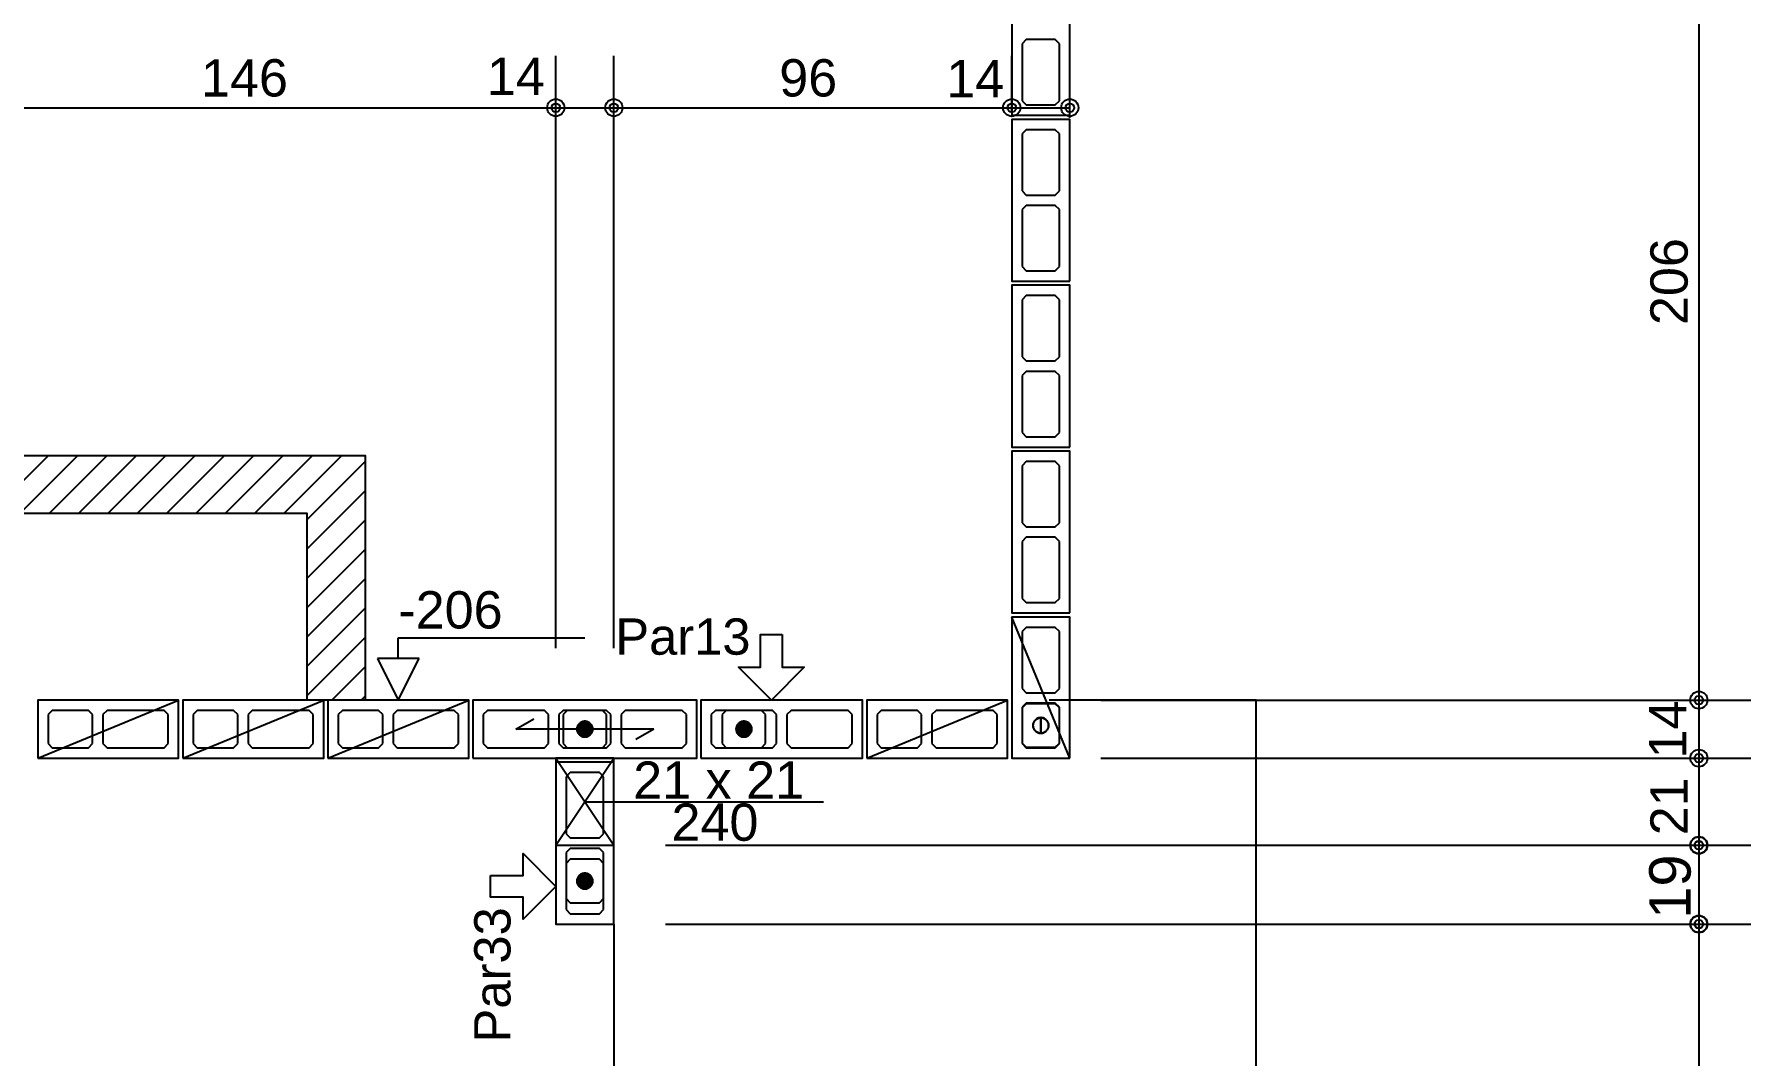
# Model space of a CAD drawing. Extents: x 0 to 119, y 0 to 84.
# Drawn here: x 35.84 to 44.13, y 47.59 to 52.51 of the extents above; entities that cross this region are included whole.
import ezdxf

# ---------------------------------------------------------------- set-up
doc = ezdxf.new("R2010")
doc.units = 0
doc.header["$MEASUREMENT"] = 0
doc.linetypes.add('ESTILO_TQS_0003', pattern=[1.5, 0.5, -0.4, 0.1, -0.5])
doc.linetypes.add('ESTILO_TQS_0005', pattern=[0.4, 0.3, -0.1])
for name, color, linetype in [('20', 1, 'CONTINUOUS'), ('27', 250, 'CONTINUOUS'), ('29', 9, 'CONTINUOUS'), ('3', 7, 'CONTINUOUS'), ('35', 255, 'CONTINUOUS')]:
    doc.layers.add(name, color=color, linetype=linetype)
doc.styles.add('TQS_ARIAL', font='arial.ttf')

msp = doc.modelspace()

# ---------------------------------------------------------------- linework, layer by layer
at = {"layer": '20', "color": 1, "linetype": 'Continuous'}
for p, q in [((37.600294, 49.50055), (37.600294, 49.60055)), ((37.600294, 49.60055), (38.500294, 49.60055)), ((37.700294, 49.50055), (37.500294, 49.50055)), ((37.500294, 49.50055), (37.600294, 49.30055)), ((37.600294, 49.30055), (37.700294, 49.50055))]:
    msp.add_line(p, q, dxfattribs=at)
at = {"layer": '27', "color": 250, "linetype": 'ESTILO_TQS_0005'}
for points in [[(40.770294, 52.17055), (40.790294, 52.19055), (40.790294, 52.46555), (40.770294, 52.48555), (40.630294, 52.48555), (40.610294, 52.46555), (40.610294, 52.19055), (40.630294, 52.17055), (40.770294, 52.17055)], [(40.770294, 51.73555), (40.790294, 51.75555), (40.790294, 52.03055), (40.770294, 52.05055), (40.630294, 52.05055), (40.610294, 52.03055), (40.610294, 51.75555), (40.630294, 51.73555), (40.770294, 51.73555)], [(40.770294, 51.37055), (40.790294, 51.39055), (40.790294, 51.66555), (40.770294, 51.68555), (40.630294, 51.68555), (40.610294, 51.66555), (40.610294, 51.39055), (40.630294, 51.37055), (40.770294, 51.37055)], [(40.770294, 50.93555), (40.790294, 50.95555), (40.790294, 51.23055), (40.770294, 51.25055), (40.630294, 51.25055), (40.610294, 51.23055), (40.610294, 50.95555), (40.630294, 50.93555), (40.770294, 50.93555)], [(40.770294, 50.57055), (40.790294, 50.59055), (40.790294, 50.86555), (40.770294, 50.88555), (40.630294, 50.88555), (40.610294, 50.86555), (40.610294, 50.59055), (40.630294, 50.57055), (40.770294, 50.57055)], [(40.770294, 50.13555), (40.790294, 50.15555), (40.790294, 50.43055), (40.770294, 50.45055), (40.630294, 50.45055), (40.610294, 50.43055), (40.610294, 50.15555), (40.630294, 50.13555), (40.770294, 50.13555)], [(40.770294, 49.77055), (40.790294, 49.79055), (40.790294, 50.06555), (40.770294, 50.08555), (40.630294, 50.08555), (40.610294, 50.06555), (40.610294, 49.79055), (40.630294, 49.77055), (40.770294, 49.77055)], [(40.770294, 49.33555), (40.790294, 49.35555), (40.790294, 49.63055), (40.770294, 49.65055), (40.630294, 49.65055), (40.610294, 49.63055), (40.610294, 49.35555), (40.630294, 49.33555), (40.770294, 49.33555)], [(40.770294, 49.07055), (40.790294, 49.09055), (40.790294, 49.26555), (40.770294, 49.28555), (40.630294, 49.28555), (40.610294, 49.26555), (40.610294, 49.09055), (40.630294, 49.07055), (40.770294, 49.07055)], [(35.910294, 49.09055), (35.930294, 49.07055), (36.105294, 49.07055), (36.125294, 49.09055), (36.125294, 49.23055), (36.105294, 49.25055), (35.930294, 49.25055), (35.910294, 49.23055), (35.910294, 49.09055)], [(36.175294, 49.09055), (36.195294, 49.07055), (36.470294, 49.07055), (36.490294, 49.09055), (36.490294, 49.23055), (36.470294, 49.25055), (36.195294, 49.25055), (36.175294, 49.23055), (36.175294, 49.09055)], [(36.610294, 49.09055), (36.630294, 49.07055), (36.805294, 49.07055), (36.825294, 49.09055), (36.825294, 49.23055), (36.805294, 49.25055), (36.630294, 49.25055), (36.610294, 49.23055), (36.610294, 49.09055)], [(36.875294, 49.09055), (36.895294, 49.07055), (37.170294, 49.07055), (37.190294, 49.09055), (37.190294, 49.23055), (37.170294, 49.25055), (36.895294, 49.25055), (36.875294, 49.23055), (36.875294, 49.09055)], [(37.310294, 49.09055), (37.330294, 49.07055), (37.505294, 49.07055), (37.525294, 49.09055), (37.525294, 49.23055), (37.505294, 49.25055), (37.330294, 49.25055), (37.310294, 49.23055), (37.310294, 49.09055)], [(37.575294, 49.09055), (37.595294, 49.07055), (37.870294, 49.07055), (37.890294, 49.09055), (37.890294, 49.23055), (37.870294, 49.25055), (37.595294, 49.25055), (37.575294, 49.23055), (37.575294, 49.09055)], [(38.010294, 49.09055), (38.030294, 49.07055), (38.305294, 49.07055), (38.325294, 49.09055), (38.325294, 49.23055), (38.305294, 49.25055), (38.030294, 49.25055), (38.010294, 49.23055), (38.010294, 49.09055)], [(38.375294, 49.09055), (38.395294, 49.07055), (38.605294, 49.07055), (38.625294, 49.09055), (38.625294, 49.23055), (38.605294, 49.25055), (38.395294, 49.25055), (38.375294, 49.23055), (38.375294, 49.09055)], [(38.675294, 49.09055), (38.695294, 49.07055), (38.970294, 49.07055), (38.990294, 49.09055), (38.990294, 49.23055), (38.970294, 49.25055), (38.695294, 49.25055), (38.675294, 49.23055), (38.675294, 49.09055)], [(39.110294, 49.09055), (39.130294, 49.07055), (39.405294, 49.07055), (39.425294, 49.09055), (39.425294, 49.23055), (39.405294, 49.25055), (39.130294, 49.25055), (39.110294, 49.23055), (39.110294, 49.09055)], [(39.475294, 49.09055), (39.495294, 49.07055), (39.770294, 49.07055), (39.790294, 49.09055), (39.790294, 49.23055), (39.770294, 49.25055), (39.495294, 49.25055), (39.475294, 49.23055), (39.475294, 49.09055)], [(39.910294, 49.09055), (39.930294, 49.07055), (40.105294, 49.07055), (40.125294, 49.09055), (40.125294, 49.23055), (40.105294, 49.25055), (39.930294, 49.25055), (39.910294, 49.23055), (39.910294, 49.09055)], [(40.175294, 49.09055), (40.195294, 49.07055), (40.470294, 49.07055), (40.490294, 49.09055), (40.490294, 49.23055), (40.470294, 49.25055), (40.195294, 49.25055), (40.175294, 49.23055), (40.175294, 49.09055)], [(38.430294, 48.95055), (38.410294, 48.93055), (38.410294, 48.65555), (38.430294, 48.63555), (38.570294, 48.63555), (38.590294, 48.65555), (38.590294, 48.93055), (38.570294, 48.95055), (38.430294, 48.95055)], [(38.430294, 48.58555), (38.410294, 48.56555), (38.410294, 48.29055), (38.430294, 48.27055), (38.570294, 48.27055), (38.590294, 48.29055), (38.590294, 48.56555), (38.570294, 48.58555), (38.430294, 48.58555)]]:
    msp.add_lwpolyline(points, dxfattribs=at)
at = {"layer": '29', "color": 9, "linetype": 'Continuous'}
for p, q in [((35.633105, 50.199504), (35.913105, 50.479504)), ((35.774526, 50.199504), (36.054526, 50.479504)), ((35.915947, 50.199504), (36.195947, 50.479504)), ((36.057369, 50.199504), (36.337369, 50.479504)), ((36.19879, 50.199504), (36.47879, 50.479504)), ((36.340212, 50.199504), (36.620212, 50.479504)), ((36.481633, 50.199504), (36.761633, 50.479504)), ((36.623054, 50.199504), (36.903054, 50.479504)), ((36.764476, 50.199504), (37.044476, 50.479504)), ((36.905897, 50.199504), (37.185897, 50.479504)), ((37.047318, 50.199504), (37.327318, 50.479504)), ((37.160291, 50.171056), (37.440294, 50.451059)), ((37.160291, 50.029634), (37.440294, 50.309637)), ((37.160291, 49.888213), (37.440294, 50.168216)), ((37.160291, 49.746791), (37.440294, 50.026795)), ((37.160291, 49.60537), (37.440294, 49.885373)), ((37.160291, 49.463949), (37.440294, 49.743952)), ((37.160291, 49.322527), (37.440294, 49.602531)), ((37.279735, 49.30055), (37.440294, 49.461109)), ((37.421156, 49.30055), (37.440294, 49.319688))]:
    msp.add_line(p, q, dxfattribs=at)
msp.add_lwpolyline([(35.440292, 50.479504), (37.440294, 50.479504), (37.440294, 49.30055), (37.160291, 49.30055), (37.160291, 50.199504), (35.440296, 50.199504), (35.440296, 50.479504)], dxfattribs=at)
at = {"layer": '3', "color": 7, "linetype": 'Continuous'}
for p, q in [((40.840294, 49.02055), (40.560294, 49.70055)), ((35.860294, 49.02055), (36.540294, 49.30055)), ((36.560294, 49.02055), (37.240294, 49.30055)), ((37.260294, 49.02055), (37.940294, 49.30055)), ((39.860294, 49.02055), (40.540294, 49.30055)), ((40.630294, 49.28305), (40.610294, 49.26305)), ((40.770294, 49.28305), (40.630294, 49.28305)), ((40.790294, 49.26305), (40.770294, 49.28305)), ((38.167794, 49.16055), (38.254397, 49.21055)), ((38.415294, 49.25055), (38.395294, 49.23055)), ((38.395294, 49.23055), (38.395294, 49.09055)), ((38.585294, 49.25055), (38.415294, 49.25055)), ((38.605294, 49.23055), (38.585294, 49.25055)), ((38.605294, 49.09055), (38.605294, 49.23055)), ((39.182794, 49.25055), (39.162794, 49.23055)), ((39.162794, 49.23055), (39.162794, 49.09055)), ((39.352794, 49.25055), (39.182794, 49.25055)), ((39.372794, 49.23055), (39.352794, 49.25055)), ((39.372794, 49.09055), (39.372794, 49.23055)), ((40.610294, 49.26305), (40.610294, 49.09305)), ((40.790294, 49.09305), (40.790294, 49.26305)), ((38.832794, 49.16055), (38.167794, 49.16055)), ((38.832794, 49.16055), (38.746192, 49.11055)), ((38.395294, 49.09055), (38.415294, 49.07055)), ((38.415294, 49.07055), (38.585294, 49.07055)), ((38.585294, 49.07055), (38.605294, 49.09055)), ((39.162794, 49.09055), (39.182794, 49.07055)), ((39.182794, 49.07055), (39.352794, 49.07055)), ((39.352794, 49.07055), (39.372794, 49.09055)), ((40.610294, 49.09305), (40.630294, 49.07305)), ((40.630294, 49.07305), (40.770294, 49.07305)), ((40.770294, 49.07305), (40.790294, 49.09305)), ((38.360294, 48.60055), (38.640294, 49.02055)), ((38.360294, 49.02055), (38.640294, 48.60055)), ((38.430294, 48.53305), (38.410294, 48.51305)), ((38.570294, 48.53305), (38.430294, 48.53305)), ((38.590294, 48.51305), (38.570294, 48.53305)), ((38.410294, 48.51305), (38.410294, 48.34305)), ((38.590294, 48.34305), (38.590294, 48.51305)), ((38.410294, 48.34305), (38.430294, 48.32305)), ((38.430294, 48.32305), (38.570294, 48.32305)), ((38.570294, 48.32305), (38.590294, 48.34305))]:
    msp.add_line(p, q, dxfattribs=at)
for points in [[(40.840294, 52.12055), (40.840294, 52.90055), (40.560294, 52.90055), (40.560294, 52.12055), (40.840294, 52.12055)], [(40.840294, 51.32055), (40.840294, 52.10055), (40.560294, 52.10055), (40.560294, 51.32055), (40.840294, 51.32055)], [(40.840294, 50.52055), (40.840294, 51.30055), (40.560294, 51.30055), (40.560294, 50.52055), (40.840294, 50.52055)], [(40.840294, 49.72055), (40.840294, 50.50055), (40.560294, 50.50055), (40.560294, 49.72055), (40.840294, 49.72055)], [(40.840294, 49.02055), (40.840294, 49.70055), (40.560294, 49.70055), (40.560294, 49.02055), (40.840294, 49.02055)], [(39.452952, 49.616497), (39.452952, 49.458524), (39.558268, 49.458524), (39.400294, 49.30055), (39.242321, 49.458524), (39.347636, 49.458524), (39.347636, 49.616497), (39.452952, 49.616497)], [(35.860294, 49.02055), (36.540294, 49.02055), (36.540294, 49.30055), (35.860294, 49.30055), (35.860294, 49.02055)], [(36.560294, 49.02055), (37.240294, 49.02055), (37.240294, 49.30055), (36.560294, 49.30055), (36.560294, 49.02055)], [(37.260294, 49.02055), (37.940294, 49.02055), (37.940294, 49.30055), (37.260294, 49.30055), (37.260294, 49.02055)], [(37.960294, 49.02055), (39.040294, 49.02055), (39.040294, 49.30055), (37.960294, 49.30055), (37.960294, 49.02055)], [(39.060294, 49.02055), (39.840294, 49.02055), (39.840294, 49.30055), (39.060294, 49.30055), (39.060294, 49.02055)], [(39.860294, 49.02055), (40.540294, 49.02055), (40.540294, 49.30055), (39.860294, 49.30055), (39.860294, 49.02055)], [(40.440294, 44.22055), (41.740294, 44.22055), (41.740294, 49.30055), (40.740294, 49.30055)], [(38.500894, 49.16055), (38.500891, 49.160489), (38.500882, 49.160429), (38.500867, 49.16037), (38.500846, 49.160313), (38.500819, 49.160259), (38.500787, 49.160207), (38.50075, 49.160159), (38.500708, 49.160115), (38.500662, 49.160076), (38.500612, 49.160041), (38.500559, 49.160011), (38.500503, 49.159987), (38.500445, 49.159969), (38.500385, 49.159957), (38.500325, 49.159951), (38.500264, 49.159951), (38.500203, 49.159957), (38.500144, 49.159969), (38.500086, 49.159987), (38.50003, 49.160011), (38.499977, 49.160041), (38.499927, 49.160076), (38.499881, 49.160115), (38.499839, 49.160159), (38.499802, 49.160207), (38.49977, 49.160259), (38.499743, 49.160313), (38.499722, 49.16037), (38.499707, 49.160429), (38.499697, 49.160489), (38.499694, 49.16055), (38.538094, 49.16055), (38.5379, 49.164374), (38.537321, 49.168159), (38.536361, 49.171866), (38.535031, 49.175457), (38.533345, 49.178894), (38.531319, 49.182144), (38.528975, 49.185172), (38.526337, 49.187947), (38.523432, 49.190441), (38.520289, 49.192629), (38.516941, 49.194487), (38.513422, 49.195997), (38.509769, 49.197143), (38.506018, 49.197914), (38.502209, 49.198301), (38.49838, 49.198301), (38.49457, 49.197914), (38.49082, 49.197143), (38.487166, 49.195997), (38.483647, 49.194487), (38.480299, 49.192629), (38.477157, 49.190441), (38.474251, 49.187947), (38.471613, 49.185172), (38.469269, 49.182144), (38.467244, 49.178894), (38.465558, 49.175457), (38.464228, 49.171866), (38.463268, 49.168159), (38.462688, 49.164374), (38.462494, 49.16055), (38.500894, 49.16055)], [(39.268394, 49.16055), (39.268391, 49.160489), (39.268382, 49.160429), (39.268367, 49.16037), (39.268346, 49.160313), (39.268319, 49.160259), (39.268287, 49.160207), (39.26825, 49.160159), (39.268208, 49.160115), (39.268162, 49.160076), (39.268112, 49.160041), (39.268058, 49.160011), (39.268003, 49.159987), (39.267945, 49.159969), (39.267885, 49.159957), (39.267825, 49.159951), (39.267764, 49.159951), (39.267703, 49.159957), (39.267644, 49.159969), (39.267586, 49.159987), (39.26753, 49.160011), (39.267477, 49.160041), (39.267427, 49.160076), (39.267381, 49.160115), (39.267339, 49.160159), (39.267302, 49.160207), (39.26727, 49.160259), (39.267243, 49.160313), (39.267222, 49.16037), (39.267207, 49.160429), (39.267197, 49.160489), (39.267194, 49.16055), (39.305594, 49.16055), (39.3054, 49.164374), (39.30482, 49.168159), (39.303861, 49.171866), (39.302531, 49.175457), (39.300845, 49.178894), (39.298819, 49.182144), (39.296475, 49.185172), (39.293837, 49.187947), (39.290932, 49.190441), (39.287789, 49.192629), (39.284441, 49.194487), (39.280922, 49.195997), (39.277269, 49.197143), (39.273518, 49.197914), (39.269709, 49.198301), (39.26588, 49.198301), (39.26207, 49.197914), (39.25832, 49.197143), (39.254666, 49.195997), (39.251147, 49.194487), (39.247799, 49.192629), (39.244657, 49.190441), (39.241751, 49.187947), (39.239113, 49.185172), (39.236769, 49.182144), (39.234744, 49.178894), (39.233058, 49.175457), (39.231728, 49.171866), (39.230768, 49.168159), (39.230188, 49.164374), (39.229994, 49.16055), (39.268394, 49.16055)], [(40.700294, 49.17865), (40.700355, 49.178647), (40.700415, 49.178638), (40.700474, 49.178622), (40.700531, 49.178601), (40.700585, 49.178575), (40.700637, 49.178542), (40.700685, 49.178505), (40.700729, 49.178463), (40.700769, 49.178417), (40.700803, 49.178367), (40.700833, 49.178314), (40.700857, 49.178258), (40.700875, 49.1782), (40.700887, 49.178141), (40.700894, 49.17808), (40.700894, 49.17802), (40.700887, 49.177959), (40.700875, 49.1779), (40.700857, 49.177842), (40.700833, 49.177786), (40.700803, 49.177733), (40.700769, 49.177683), (40.700729, 49.177637), (40.700685, 49.177595), (40.700637, 49.177558), (40.700585, 49.177525), (40.700531, 49.177499), (40.700474, 49.177478), (40.700415, 49.177462), (40.700355, 49.177453), (40.700294, 49.17745), (40.700294, 49.21585), (40.69647, 49.215656), (40.692685, 49.215076), (40.688978, 49.214116), (40.685388, 49.212787), (40.68195, 49.2111), (40.6787, 49.209075), (40.675672, 49.206731), (40.672897, 49.204093), (40.670403, 49.201188), (40.668216, 49.198045), (40.666357, 49.194697), (40.664847, 49.191178), (40.663701, 49.187525), (40.66293, 49.183774), (40.662543, 49.179965), (40.662543, 49.176135), (40.66293, 49.172326), (40.663701, 49.168575), (40.664847, 49.164922), (40.666357, 49.161403), (40.668216, 49.158055), (40.670403, 49.154912), (40.672897, 49.152007), (40.675672, 49.149369), (40.6787, 49.147025), (40.68195, 49.145), (40.685388, 49.143313), (40.688978, 49.141984), (40.692685, 49.141024), (40.69647, 49.140444), (40.700294, 49.14025), (40.700294, 49.17865)], [(40.700294, 49.17745), (40.700234, 49.177453), (40.700174, 49.177462), (40.700115, 49.177478), (40.700058, 49.177499), (40.700003, 49.177525), (40.699952, 49.177558), (40.699903, 49.177595), (40.699859, 49.177637), (40.69982, 49.177683), (40.699785, 49.177733), (40.699756, 49.177786), (40.699732, 49.177842), (40.699713, 49.1779), (40.699701, 49.177959), (40.699695, 49.17802), (40.699695, 49.17808), (40.699701, 49.178141), (40.699713, 49.1782), (40.699732, 49.178258), (40.699756, 49.178314), (40.699785, 49.178367), (40.69982, 49.178417), (40.699859, 49.178463), (40.699903, 49.178505), (40.699952, 49.178542), (40.700003, 49.178575), (40.700058, 49.178601), (40.700115, 49.178622), (40.700174, 49.178638), (40.700234, 49.178647), (40.700294, 49.17865), (40.700294, 49.14025), (40.704118, 49.140444), (40.707903, 49.141024), (40.71161, 49.141984), (40.715201, 49.143313), (40.718639, 49.145), (40.721888, 49.147025), (40.724916, 49.149369), (40.727691, 49.152007), (40.730186, 49.154912), (40.732373, 49.158055), (40.734231, 49.161403), (40.735741, 49.164922), (40.736888, 49.168575), (40.737658, 49.172326), (40.738046, 49.176135), (40.738046, 49.179965), (40.737658, 49.183774), (40.736888, 49.187525), (40.735741, 49.191178), (40.734231, 49.194697), (40.732373, 49.198045), (40.730186, 49.201188), (40.727691, 49.204093), (40.724916, 49.206731), (40.721888, 49.209075), (40.718639, 49.2111), (40.715201, 49.212787), (40.71161, 49.214116), (40.707903, 49.215076), (40.704118, 49.215656), (40.700294, 49.21585), (40.700294, 49.17745)], [(38.499694, 49.16055), (38.499697, 49.160611), (38.499707, 49.160671), (38.499722, 49.16073), (38.499743, 49.160787), (38.49977, 49.160841), (38.499802, 49.160893), (38.499839, 49.160941), (38.499881, 49.160985), (38.499927, 49.161024), (38.499977, 49.161059), (38.50003, 49.161089), (38.500086, 49.161113), (38.500144, 49.161131), (38.500203, 49.161143), (38.500264, 49.161149), (38.500325, 49.161149), (38.500385, 49.161143), (38.500445, 49.161131), (38.500503, 49.161113), (38.500559, 49.161089), (38.500612, 49.161059), (38.500662, 49.161024), (38.500708, 49.160985), (38.50075, 49.160941), (38.500787, 49.160893), (38.500819, 49.160841), (38.500846, 49.160787), (38.500867, 49.16073), (38.500882, 49.160671), (38.500891, 49.160611), (38.500894, 49.16055), (38.462494, 49.16055), (38.462688, 49.156726), (38.463268, 49.152941), (38.464228, 49.149234), (38.465558, 49.145643), (38.467244, 49.142206), (38.469269, 49.138956), (38.471613, 49.135928), (38.474251, 49.133153), (38.477157, 49.130659), (38.480299, 49.128471), (38.483647, 49.126613), (38.487166, 49.125103), (38.49082, 49.123957), (38.49457, 49.123186), (38.49838, 49.122799), (38.502209, 49.122799), (38.506018, 49.123186), (38.509769, 49.123957), (38.513422, 49.125103), (38.516941, 49.126613), (38.520289, 49.128471), (38.523432, 49.130659), (38.526337, 49.133153), (38.528975, 49.135928), (38.531319, 49.138956), (38.533345, 49.142206), (38.535031, 49.145643), (38.536361, 49.149234), (38.537321, 49.152941), (38.5379, 49.156726), (38.538094, 49.16055), (38.499694, 49.16055)], [(39.267194, 49.16055), (39.267197, 49.160611), (39.267207, 49.160671), (39.267222, 49.16073), (39.267243, 49.160787), (39.26727, 49.160841), (39.267302, 49.160893), (39.267339, 49.160941), (39.267381, 49.160985), (39.267427, 49.161024), (39.267477, 49.161059), (39.26753, 49.161089), (39.267586, 49.161113), (39.267644, 49.161131), (39.267703, 49.161143), (39.267764, 49.161149), (39.267825, 49.161149), (39.267885, 49.161143), (39.267945, 49.161131), (39.268003, 49.161113), (39.268058, 49.161089), (39.268112, 49.161059), (39.268162, 49.161024), (39.268208, 49.160985), (39.26825, 49.160941), (39.268287, 49.160893), (39.268319, 49.160841), (39.268346, 49.160787), (39.268367, 49.16073), (39.268382, 49.160671), (39.268391, 49.160611), (39.268394, 49.16055), (39.229994, 49.16055), (39.230188, 49.156726), (39.230768, 49.152941), (39.231728, 49.149234), (39.233058, 49.145643), (39.234744, 49.142206), (39.236769, 49.138956), (39.239113, 49.135928), (39.241751, 49.133153), (39.244657, 49.130659), (39.247799, 49.128471), (39.251147, 49.126613), (39.254666, 49.125103), (39.25832, 49.123957), (39.26207, 49.123186), (39.26588, 49.122799), (39.269709, 49.122799), (39.273518, 49.123186), (39.277269, 49.123957), (39.280922, 49.125103), (39.284441, 49.126613), (39.287789, 49.128471), (39.290932, 49.130659), (39.293837, 49.133153), (39.296475, 49.135928), (39.298819, 49.138956), (39.300845, 49.142206), (39.302531, 49.145643), (39.303861, 49.149234), (39.30482, 49.152941), (39.3054, 49.156726), (39.305594, 49.16055), (39.267194, 49.16055)], [(38.360294, 48.60055), (38.640294, 48.60055), (38.640294, 49.02055), (38.360294, 49.02055), (38.360294, 48.60055)], [(38.360294, 49.00055), (38.360294, 48.22055), (38.640294, 48.22055), (38.640294, 49.00055), (38.360294, 49.00055)], [(38.500294, 48.81055), (39.652523, 48.81055)], [(38.044347, 48.454945), (38.202321, 48.454945), (38.202321, 48.560261), (38.360294, 48.402288), (38.202321, 48.244314), (38.202321, 48.34963), (38.044347, 48.34963), (38.044347, 48.454945)], [(38.500294, 48.42865), (38.500355, 48.428647), (38.500415, 48.428638), (38.500474, 48.428622), (38.500531, 48.428601), (38.500585, 48.428575), (38.500637, 48.428542), (38.500685, 48.428505), (38.500729, 48.428463), (38.500769, 48.428417), (38.500803, 48.428367), (38.500833, 48.428314), (38.500857, 48.428258), (38.500875, 48.4282), (38.500887, 48.428141), (38.500894, 48.42808), (38.500894, 48.42802), (38.500887, 48.427959), (38.500875, 48.4279), (38.500857, 48.427842), (38.500833, 48.427786), (38.500803, 48.427733), (38.500769, 48.427683), (38.500729, 48.427637), (38.500685, 48.427595), (38.500637, 48.427558), (38.500585, 48.427525), (38.500531, 48.427499), (38.500474, 48.427478), (38.500415, 48.427462), (38.500355, 48.427453), (38.500294, 48.42745), (38.500294, 48.46585), (38.49647, 48.465656), (38.492685, 48.465076), (38.488978, 48.464116), (38.485388, 48.462787), (38.48195, 48.4611), (38.4787, 48.459075), (38.475672, 48.456731), (38.472897, 48.454093), (38.470403, 48.451188), (38.468216, 48.448045), (38.466357, 48.444697), (38.464847, 48.441178), (38.463701, 48.437525), (38.46293, 48.433774), (38.462543, 48.429965), (38.462543, 48.426135), (38.46293, 48.422326), (38.463701, 48.418575), (38.464847, 48.414922), (38.466357, 48.411403), (38.468216, 48.408055), (38.470403, 48.404912), (38.472897, 48.402007), (38.475672, 48.399369), (38.4787, 48.397025), (38.48195, 48.395), (38.485388, 48.393313), (38.488978, 48.391984), (38.492685, 48.391024), (38.49647, 48.390444), (38.500294, 48.39025), (38.500294, 48.42865)], [(38.500294, 48.42745), (38.500234, 48.427453), (38.500174, 48.427462), (38.500115, 48.427478), (38.500058, 48.427499), (38.500003, 48.427525), (38.499952, 48.427558), (38.499903, 48.427595), (38.499859, 48.427637), (38.49982, 48.427683), (38.499785, 48.427733), (38.499756, 48.427786), (38.499732, 48.427842), (38.499713, 48.4279), (38.499701, 48.427959), (38.499695, 48.42802), (38.499695, 48.42808), (38.499701, 48.428141), (38.499713, 48.4282), (38.499732, 48.428258), (38.499756, 48.428314), (38.499785, 48.428367), (38.49982, 48.428417), (38.499859, 48.428463), (38.499903, 48.428505), (38.499952, 48.428542), (38.500003, 48.428575), (38.500058, 48.428601), (38.500115, 48.428622), (38.500174, 48.428638), (38.500234, 48.428647), (38.500294, 48.42865), (38.500294, 48.39025), (38.504118, 48.390444), (38.507903, 48.391024), (38.51161, 48.391984), (38.515201, 48.393313), (38.518639, 48.395), (38.521888, 48.397025), (38.524916, 48.399369), (38.527691, 48.402007), (38.530186, 48.404912), (38.532373, 48.408055), (38.534231, 48.411403), (38.535741, 48.414922), (38.536888, 48.418575), (38.537658, 48.422326), (38.538046, 48.426135), (38.538046, 48.429965), (38.537658, 48.433774), (38.536888, 48.437525), (38.535741, 48.441178), (38.534231, 48.444697), (38.532373, 48.448045), (38.530186, 48.451188), (38.527691, 48.454093), (38.524916, 48.456731), (38.521888, 48.459075), (38.518639, 48.4611), (38.515201, 48.462787), (38.51161, 48.464116), (38.507903, 48.465076), (38.504118, 48.465656), (38.500294, 48.46585), (38.500294, 48.42745)], [(38.640294, 48.22055), (38.640294, 45.20055)]]:
    msp.add_lwpolyline(points, dxfattribs=at)
for centre in [(38.500294, 49.16055), (39.267794, 49.16055), (40.700294, 49.17805), (38.500294, 48.42805)]:
    msp.add_circle(centre, 0.0372, dxfattribs=at)
for points in [[(38.500894, 49.16055), (38.480299, 49.192629), (38.477157, 49.190441)], [(38.500894, 49.16055), (38.483647, 49.194487), (38.480299, 49.192629)], [(38.500894, 49.16055), (38.487166, 49.195997), (38.483647, 49.194487)], [(38.500894, 49.16055), (38.49082, 49.197143), (38.487166, 49.195997)], [(38.500894, 49.16055), (38.49457, 49.197914), (38.49082, 49.197143)], [(38.500894, 49.16055), (38.49838, 49.198301), (38.49457, 49.197914)], [(38.500894, 49.16055), (38.502209, 49.198301), (38.49838, 49.198301)], [(38.538094, 49.16055), (38.502209, 49.198301), (38.500894, 49.16055)], [(38.538094, 49.16055), (38.506018, 49.197914), (38.502209, 49.198301)], [(38.538094, 49.16055), (38.509769, 49.197143), (38.506018, 49.197914)], [(38.538094, 49.16055), (38.513422, 49.195997), (38.509769, 49.197143)], [(38.538094, 49.16055), (38.516941, 49.194487), (38.513422, 49.195997)], [(38.538094, 49.16055), (38.520289, 49.192629), (38.516941, 49.194487)], [(38.538094, 49.16055), (38.523432, 49.190441), (38.520289, 49.192629)], [(39.268394, 49.16055), (39.247799, 49.192629), (39.244657, 49.190441)], [(39.268394, 49.16055), (39.251147, 49.194487), (39.247799, 49.192629)], [(39.268394, 49.16055), (39.254666, 49.195997), (39.251147, 49.194487)], [(39.268394, 49.16055), (39.25832, 49.197143), (39.254666, 49.195997)], [(39.268394, 49.16055), (39.26207, 49.197914), (39.25832, 49.197143)], [(39.268394, 49.16055), (39.26588, 49.198301), (39.26207, 49.197914)], [(39.268394, 49.16055), (39.269709, 49.198301), (39.26588, 49.198301)], [(39.305594, 49.16055), (39.269709, 49.198301), (39.268394, 49.16055)], [(39.305594, 49.16055), (39.273518, 49.197914), (39.269709, 49.198301)], [(39.305594, 49.16055), (39.277269, 49.197143), (39.273518, 49.197914)], [(39.305594, 49.16055), (39.280922, 49.195997), (39.277269, 49.197143)], [(39.305594, 49.16055), (39.284441, 49.194487), (39.280922, 49.195997)], [(39.305594, 49.16055), (39.287789, 49.192629), (39.284441, 49.194487)], [(39.305594, 49.16055), (39.290932, 49.190441), (39.287789, 49.192629)], [(38.500894, 49.16055), (38.462688, 49.164374), (38.462494, 49.16055)], [(38.499694, 49.16055), (38.462494, 49.16055), (38.462688, 49.156726)], [(38.500894, 49.16055), (38.463268, 49.168159), (38.462688, 49.164374)], [(38.499694, 49.16055), (38.462688, 49.156726), (38.463268, 49.152941)], [(38.500894, 49.16055), (38.464228, 49.171866), (38.463268, 49.168159)], [(38.499694, 49.16055), (38.463268, 49.152941), (38.464228, 49.149234)], [(38.500894, 49.16055), (38.465558, 49.175457), (38.464228, 49.171866)], [(38.499694, 49.16055), (38.464228, 49.149234), (38.465558, 49.145643)], [(38.500894, 49.16055), (38.467244, 49.178894), (38.465558, 49.175457)], [(38.499694, 49.16055), (38.465558, 49.145643), (38.467244, 49.142206)], [(38.500894, 49.16055), (38.469269, 49.182144), (38.467244, 49.178894)], [(38.499694, 49.16055), (38.467244, 49.142206), (38.469269, 49.138956)], [(38.500894, 49.16055), (38.471613, 49.185172), (38.469269, 49.182144)], [(38.499694, 49.16055), (38.469269, 49.138956), (38.471613, 49.135928)], [(38.500894, 49.16055), (38.474251, 49.187947), (38.471613, 49.185172)], [(38.499694, 49.16055), (38.471613, 49.135928), (38.474251, 49.133153)], [(38.500894, 49.16055), (38.477157, 49.190441), (38.474251, 49.187947)], [(38.499694, 49.16055), (38.474251, 49.133153), (38.477157, 49.130659)], [(38.499694, 49.16055), (38.477157, 49.130659), (38.480299, 49.128471)], [(38.499694, 49.16055), (38.480299, 49.128471), (38.483647, 49.126613)], [(38.499694, 49.16055), (38.483647, 49.126613), (38.487166, 49.125103)], [(38.499694, 49.16055), (38.487166, 49.125103), (38.49082, 49.123957)], [(38.499694, 49.16055), (38.49082, 49.123957), (38.49457, 49.123186)], [(38.499694, 49.16055), (38.49457, 49.123186), (38.49838, 49.122799)], [(38.499694, 49.16055), (38.49838, 49.122799), (38.502209, 49.122799)], [(38.499927, 49.161024), (38.499722, 49.16073), (38.499694, 49.16055)], [(38.499927, 49.161024), (38.499694, 49.16055), (38.499694, 49.16055)], [(38.499927, 49.161024), (38.499694, 49.16055), (38.499694, 49.16055)], [(38.499927, 49.161024), (38.499694, 49.16055), (38.499694, 49.16055)], [(38.499927, 49.161024), (38.499694, 49.16055), (38.499694, 49.16055)], [(38.499927, 49.161024), (38.499694, 49.16055), (38.499694, 49.16055)], [(38.499927, 49.161024), (38.499694, 49.16055), (38.499694, 49.16055)], [(38.499927, 49.161024), (38.499694, 49.16055), (38.499694, 49.16055)], [(38.499927, 49.161024), (38.499694, 49.16055), (38.499694, 49.16055)], [(38.499927, 49.161024), (38.499694, 49.16055), (38.499694, 49.16055)], [(38.499927, 49.161024), (38.499694, 49.16055), (38.499694, 49.16055)], [(38.499927, 49.161024), (38.499694, 49.16055), (38.499694, 49.16055)], [(38.499927, 49.161024), (38.499694, 49.16055), (38.499694, 49.16055)], [(38.499927, 49.161024), (38.499694, 49.16055), (38.499694, 49.16055)], [(38.499927, 49.161024), (38.499694, 49.16055), (38.499694, 49.16055)], [(38.499927, 49.161024), (38.499694, 49.16055), (38.499694, 49.16055)], [(38.499927, 49.161024), (38.499694, 49.16055), (38.499694, 49.16055)], [(38.499927, 49.161024), (38.499694, 49.16055), (38.499694, 49.16055)], [(38.499927, 49.161024), (38.499694, 49.16055), (38.499694, 49.16055)], [(38.499927, 49.161024), (38.499694, 49.16055), (38.499694, 49.16055)], [(38.499927, 49.161024), (38.499694, 49.16055), (38.499694, 49.16055)], [(38.499927, 49.161024), (38.499694, 49.16055), (38.499694, 49.16055)], [(38.499927, 49.161024), (38.499694, 49.16055), (38.499694, 49.16055)], [(38.499694, 49.16055), (38.502209, 49.122799), (38.538094, 49.16055)], [(38.499927, 49.161024), (38.49977, 49.160841), (38.499722, 49.16073)], [(38.499927, 49.161024), (38.499802, 49.160893), (38.49977, 49.160841)], [(38.499927, 49.161024), (38.499839, 49.160941), (38.499802, 49.160893)], [(38.499927, 49.161024), (38.499881, 49.160985), (38.499839, 49.160941)], [(38.499927, 49.161024), (38.499927, 49.161024), (38.499881, 49.160985)], [(38.499927, 49.161024), (38.499881, 49.160985), (38.499881, 49.160985)], [(38.499927, 49.161024), (38.499927, 49.161024), (38.499927, 49.161024)], [(38.500894, 49.16055), (38.500662, 49.160076), (38.500662, 49.160076)], [(38.500894, 49.16055), (38.500662, 49.160076), (38.500662, 49.160076)], [(38.500894, 49.16055), (38.500662, 49.160076), (38.500708, 49.160115)], [(38.500894, 49.16055), (38.500708, 49.160115), (38.500708, 49.160115)], [(38.500894, 49.16055), (38.500708, 49.160115), (38.50075, 49.160159)], [(38.500894, 49.16055), (38.50075, 49.160159), (38.500787, 49.160207)], [(38.500894, 49.16055), (38.500787, 49.160207), (38.500819, 49.160259)], [(38.500894, 49.16055), (38.500819, 49.160259), (38.500867, 49.16037)], [(38.500894, 49.16055), (38.500867, 49.16037), (38.500894, 49.16055)], [(38.500894, 49.16055), (38.500894, 49.16055), (38.500894, 49.16055)], [(38.500894, 49.16055), (38.500894, 49.16055), (38.500894, 49.16055)], [(38.500894, 49.16055), (38.500894, 49.16055), (38.500894, 49.16055)], [(38.500894, 49.16055), (38.500894, 49.16055), (38.500894, 49.16055)], [(38.500894, 49.16055), (38.500894, 49.16055), (38.500894, 49.16055)], [(38.500894, 49.16055), (38.500894, 49.16055), (38.500894, 49.16055)], [(38.500894, 49.16055), (38.500894, 49.16055), (38.500894, 49.16055)], [(38.500894, 49.16055), (38.500894, 49.16055), (38.500894, 49.16055)], [(38.500894, 49.16055), (38.500894, 49.16055), (38.500894, 49.16055)], [(38.500894, 49.16055), (38.500894, 49.16055), (38.500894, 49.16055)], [(38.500894, 49.16055), (38.500894, 49.16055), (38.500894, 49.16055)], [(38.500894, 49.16055), (38.500894, 49.16055), (38.500894, 49.16055)], [(38.500894, 49.16055), (38.500894, 49.16055), (38.500894, 49.16055)], [(38.500894, 49.16055), (38.500894, 49.16055), (38.500894, 49.16055)], [(38.500894, 49.16055), (38.500894, 49.16055), (38.500894, 49.16055)], [(38.500894, 49.16055), (38.500894, 49.16055), (38.500894, 49.16055)], [(38.500894, 49.16055), (38.500894, 49.16055), (38.500894, 49.16055)], [(38.500894, 49.16055), (38.500894, 49.16055), (38.500894, 49.16055)], [(38.500894, 49.16055), (38.500894, 49.16055), (38.500894, 49.16055)], [(38.500894, 49.16055), (38.500894, 49.16055), (38.500894, 49.16055)], [(38.500894, 49.16055), (38.500894, 49.16055), (38.500894, 49.16055)], [(38.538094, 49.16055), (38.502209, 49.122799), (38.506018, 49.123186)], [(38.538094, 49.16055), (38.506018, 49.123186), (38.509769, 49.123957)], [(38.538094, 49.16055), (38.509769, 49.123957), (38.513422, 49.125103)], [(38.538094, 49.16055), (38.513422, 49.125103), (38.516941, 49.126613)], [(38.538094, 49.16055), (38.516941, 49.126613), (38.520289, 49.128471)], [(38.538094, 49.16055), (38.520289, 49.128471), (38.523432, 49.130659)], [(38.538094, 49.16055), (38.526337, 49.187947), (38.523432, 49.190441)], [(38.538094, 49.16055), (38.523432, 49.130659), (38.526337, 49.133153)], [(38.538094, 49.16055), (38.528975, 49.185172), (38.526337, 49.187947)], [(38.538094, 49.16055), (38.526337, 49.133153), (38.528975, 49.135928)], [(38.538094, 49.16055), (38.531319, 49.182144), (38.528975, 49.185172)], [(38.538094, 49.16055), (38.528975, 49.135928), (38.531319, 49.138956)], [(38.538094, 49.16055), (38.533345, 49.178894), (38.531319, 49.182144)], [(38.538094, 49.16055), (38.531319, 49.138956), (38.533345, 49.142206)], [(38.538094, 49.16055), (38.535031, 49.175457), (38.533345, 49.178894)], [(38.538094, 49.16055), (38.533345, 49.142206), (38.535031, 49.145643)], [(38.538094, 49.16055), (38.536361, 49.171866), (38.535031, 49.175457)], [(38.538094, 49.16055), (38.535031, 49.145643), (38.536361, 49.149234)], [(38.538094, 49.16055), (38.537321, 49.168159), (38.536361, 49.171866)], [(38.538094, 49.16055), (38.536361, 49.149234), (38.537321, 49.152941)], [(38.538094, 49.16055), (38.5379, 49.164374), (38.537321, 49.168159)], [(38.538094, 49.16055), (38.537321, 49.152941), (38.5379, 49.156726)], [(39.268394, 49.16055), (39.230188, 49.164374), (39.229994, 49.16055)], [(39.267194, 49.16055), (39.229994, 49.16055), (39.230188, 49.156726)], [(39.268394, 49.16055), (39.230768, 49.168159), (39.230188, 49.164374)], [(39.267194, 49.16055), (39.230188, 49.156726), (39.230768, 49.152941)], [(39.268394, 49.16055), (39.231728, 49.171866), (39.230768, 49.168159)], [(39.267194, 49.16055), (39.230768, 49.152941), (39.231728, 49.149234)], [(39.268394, 49.16055), (39.233058, 49.175457), (39.231728, 49.171866)], [(39.267194, 49.16055), (39.231728, 49.149234), (39.233058, 49.145643)], [(39.268394, 49.16055), (39.234744, 49.178894), (39.233058, 49.175457)], [(39.267194, 49.16055), (39.233058, 49.145643), (39.234744, 49.142206)], [(39.268394, 49.16055), (39.236769, 49.182144), (39.234744, 49.178894)], [(39.267194, 49.16055), (39.234744, 49.142206), (39.236769, 49.138956)], [(39.268394, 49.16055), (39.239113, 49.185172), (39.236769, 49.182144)], [(39.267194, 49.16055), (39.236769, 49.138956), (39.239113, 49.135928)], [(39.268394, 49.16055), (39.241751, 49.187947), (39.239113, 49.185172)], [(39.267194, 49.16055), (39.239113, 49.135928), (39.241751, 49.133153)], [(39.268394, 49.16055), (39.244657, 49.190441), (39.241751, 49.187947)], [(39.267194, 49.16055), (39.241751, 49.133153), (39.244657, 49.130659)], [(39.267194, 49.16055), (39.244657, 49.130659), (39.247799, 49.128471)], [(39.267194, 49.16055), (39.247799, 49.128471), (39.251147, 49.126613)], [(39.267194, 49.16055), (39.251147, 49.126613), (39.254666, 49.125103)], [(39.267194, 49.16055), (39.254666, 49.125103), (39.25832, 49.123957)], [(39.267194, 49.16055), (39.25832, 49.123957), (39.26207, 49.123186)], [(39.267194, 49.16055), (39.26207, 49.123186), (39.26588, 49.122799)], [(39.267194, 49.16055), (39.26588, 49.122799), (39.269709, 49.122799)], [(39.267427, 49.161024), (39.267222, 49.16073), (39.267194, 49.16055)], [(39.267427, 49.161024), (39.267194, 49.16055), (39.267194, 49.16055)], [(39.267427, 49.161024), (39.267194, 49.16055), (39.267194, 49.16055)], [(39.267427, 49.161024), (39.267194, 49.16055), (39.267194, 49.16055)], [(39.267427, 49.161024), (39.267194, 49.16055), (39.267194, 49.16055)], [(39.267427, 49.161024), (39.267194, 49.16055), (39.267194, 49.16055)], [(39.267427, 49.161024), (39.267194, 49.16055), (39.267194, 49.16055)], [(39.267427, 49.161024), (39.267194, 49.16055), (39.267194, 49.16055)], [(39.267427, 49.161024), (39.267194, 49.16055), (39.267194, 49.16055)], [(39.267427, 49.161024), (39.267194, 49.16055), (39.267194, 49.16055)], [(39.267427, 49.161024), (39.267194, 49.16055), (39.267194, 49.16055)], [(39.267427, 49.161024), (39.267194, 49.16055), (39.267194, 49.16055)], [(39.267427, 49.161024), (39.267194, 49.16055), (39.267194, 49.16055)], [(39.267427, 49.161024), (39.267194, 49.16055), (39.267194, 49.16055)], [(39.267427, 49.161024), (39.267194, 49.16055), (39.267194, 49.16055)], [(39.267427, 49.161024), (39.267194, 49.16055), (39.267194, 49.16055)], [(39.267427, 49.161024), (39.267194, 49.16055), (39.267194, 49.16055)], [(39.267427, 49.161024), (39.267194, 49.16055), (39.267194, 49.16055)], [(39.267427, 49.161024), (39.267194, 49.16055), (39.267194, 49.16055)], [(39.267427, 49.161024), (39.267194, 49.16055), (39.267194, 49.16055)], [(39.267427, 49.161024), (39.267194, 49.16055), (39.267194, 49.16055)], [(39.267427, 49.161024), (39.267194, 49.16055), (39.267194, 49.16055)], [(39.267427, 49.161024), (39.267194, 49.16055), (39.267194, 49.16055)], [(39.267194, 49.16055), (39.269709, 49.122799), (39.305594, 49.16055)], [(39.267427, 49.161024), (39.26727, 49.160841), (39.267222, 49.16073)], [(39.267427, 49.161024), (39.267302, 49.160893), (39.26727, 49.160841)], [(39.267427, 49.161024), (39.267339, 49.160941), (39.267302, 49.160893)], [(39.267427, 49.161024), (39.267381, 49.160985), (39.267339, 49.160941)], [(39.267427, 49.161024), (39.267427, 49.161024), (39.267381, 49.160985)], [(39.267427, 49.161024), (39.267381, 49.160985), (39.267381, 49.160985)], [(39.267427, 49.161024), (39.267427, 49.161024), (39.267427, 49.161024)], [(39.268394, 49.16055), (39.268162, 49.160076), (39.268162, 49.160076)], [(39.268394, 49.16055), (39.268162, 49.160076), (39.268162, 49.160076)], [(39.268394, 49.16055), (39.268162, 49.160076), (39.268208, 49.160115)], [(39.268394, 49.16055), (39.268208, 49.160115), (39.268208, 49.160115)], [(39.268394, 49.16055), (39.268208, 49.160115), (39.26825, 49.160159)], [(39.268394, 49.16055), (39.26825, 49.160159), (39.268287, 49.160207)], [(39.268394, 49.16055), (39.268287, 49.160207), (39.268319, 49.160259)], [(39.268394, 49.16055), (39.268319, 49.160259), (39.268367, 49.16037)], [(39.268394, 49.16055), (39.268367, 49.16037), (39.268394, 49.16055)], [(39.268394, 49.16055), (39.268394, 49.16055), (39.268394, 49.16055)], [(39.268394, 49.16055), (39.268394, 49.16055), (39.268394, 49.16055)], [(39.268394, 49.16055), (39.268394, 49.16055), (39.268394, 49.16055)], [(39.268394, 49.16055), (39.268394, 49.16055), (39.268394, 49.16055)], [(39.268394, 49.16055), (39.268394, 49.16055), (39.268394, 49.16055)], [(39.268394, 49.16055), (39.268394, 49.16055), (39.268394, 49.16055)], [(39.268394, 49.16055), (39.268394, 49.16055), (39.268394, 49.16055)], [(39.268394, 49.16055), (39.268394, 49.16055), (39.268394, 49.16055)], [(39.268394, 49.16055), (39.268394, 49.16055), (39.268394, 49.16055)], [(39.268394, 49.16055), (39.268394, 49.16055), (39.268394, 49.16055)], [(39.268394, 49.16055), (39.268394, 49.16055), (39.268394, 49.16055)], [(39.268394, 49.16055), (39.268394, 49.16055), (39.268394, 49.16055)], [(39.268394, 49.16055), (39.268394, 49.16055), (39.268394, 49.16055)], [(39.268394, 49.16055), (39.268394, 49.16055), (39.268394, 49.16055)], [(39.268394, 49.16055), (39.268394, 49.16055), (39.268394, 49.16055)], [(39.268394, 49.16055), (39.268394, 49.16055), (39.268394, 49.16055)], [(39.268394, 49.16055), (39.268394, 49.16055), (39.268394, 49.16055)], [(39.268394, 49.16055), (39.268394, 49.16055), (39.268394, 49.16055)], [(39.268394, 49.16055), (39.268394, 49.16055), (39.268394, 49.16055)], [(39.268394, 49.16055), (39.268394, 49.16055), (39.268394, 49.16055)], [(39.268394, 49.16055), (39.268394, 49.16055), (39.268394, 49.16055)], [(39.305594, 49.16055), (39.269709, 49.122799), (39.273518, 49.123186)], [(39.305594, 49.16055), (39.273518, 49.123186), (39.277269, 49.123957)], [(39.305594, 49.16055), (39.277269, 49.123957), (39.280922, 49.125103)], [(39.305594, 49.16055), (39.280922, 49.125103), (39.284441, 49.126613)], [(39.305594, 49.16055), (39.284441, 49.126613), (39.287789, 49.128471)], [(39.305594, 49.16055), (39.287789, 49.128471), (39.290932, 49.130659)], [(39.305594, 49.16055), (39.293837, 49.187947), (39.290932, 49.190441)], [(39.305594, 49.16055), (39.290932, 49.130659), (39.293837, 49.133153)], [(39.305594, 49.16055), (39.296475, 49.185172), (39.293837, 49.187947)], [(39.305594, 49.16055), (39.293837, 49.133153), (39.296475, 49.135928)], [(39.305594, 49.16055), (39.298819, 49.182144), (39.296475, 49.185172)], [(39.305594, 49.16055), (39.296475, 49.135928), (39.298819, 49.138956)], [(39.305594, 49.16055), (39.300845, 49.178894), (39.298819, 49.182144)], [(39.305594, 49.16055), (39.298819, 49.138956), (39.300845, 49.142206)], [(39.305594, 49.16055), (39.302531, 49.175457), (39.300845, 49.178894)], [(39.305594, 49.16055), (39.300845, 49.142206), (39.302531, 49.145643)], [(39.305594, 49.16055), (39.303861, 49.171866), (39.302531, 49.175457)], [(39.305594, 49.16055), (39.302531, 49.145643), (39.303861, 49.149234)], [(39.305594, 49.16055), (39.30482, 49.168159), (39.303861, 49.171866)], [(39.305594, 49.16055), (39.303861, 49.149234), (39.30482, 49.152941)], [(39.305594, 49.16055), (39.3054, 49.164374), (39.30482, 49.168159)], [(39.305594, 49.16055), (39.30482, 49.152941), (39.3054, 49.156726)], [(38.466357, 48.444697), (38.466357, 48.411403), (38.468216, 48.448045)], [(38.466357, 48.411403), (38.468216, 48.408055), (38.468216, 48.448045)], [(38.468216, 48.448045), (38.468216, 48.408055), (38.470403, 48.451188)], [(38.468216, 48.408055), (38.470403, 48.404912), (38.470403, 48.451188)], [(38.470403, 48.451188), (38.470403, 48.404912), (38.472897, 48.454093)], [(38.470403, 48.404912), (38.472897, 48.402007), (38.472897, 48.454093)], [(38.472897, 48.454093), (38.472897, 48.402007), (38.475672, 48.456731)], [(38.472897, 48.402007), (38.475672, 48.399369), (38.475672, 48.456731)], [(38.475672, 48.456731), (38.475672, 48.399369), (38.4787, 48.459075)], [(38.475672, 48.399369), (38.4787, 48.397025), (38.4787, 48.459075)], [(38.4787, 48.459075), (38.4787, 48.397025), (38.48195, 48.4611)], [(38.4787, 48.397025), (38.48195, 48.395), (38.48195, 48.4611)], [(38.48195, 48.4611), (38.48195, 48.395), (38.485388, 48.462787)], [(38.48195, 48.395), (38.485388, 48.393313), (38.485388, 48.462787)], [(38.485388, 48.462787), (38.485388, 48.393313), (38.488978, 48.464116)], [(38.485388, 48.393313), (38.488978, 48.391984), (38.488978, 48.464116)], [(38.488978, 48.464116), (38.488978, 48.391984), (38.492685, 48.465076)], [(38.488978, 48.391984), (38.492685, 48.391024), (38.492685, 48.465076)], [(38.49647, 48.390444), (38.49647, 48.465656), (38.492685, 48.391024)], [(38.492685, 48.465076), (38.492685, 48.391024), (38.49647, 48.465656)], [(38.49647, 48.390444), (38.500294, 48.42865), (38.500294, 48.46585)], [(38.49647, 48.390444), (38.500294, 48.46585), (38.49647, 48.465656)], [(38.500294, 48.42745), (38.504118, 48.465656), (38.500294, 48.46585)], [(38.500294, 48.42745), (38.500294, 48.39025), (38.504118, 48.465656)], [(38.500294, 48.39025), (38.504118, 48.390444), (38.504118, 48.465656)], [(38.504118, 48.465656), (38.504118, 48.390444), (38.507903, 48.465076)], [(38.504118, 48.390444), (38.507903, 48.391024), (38.507903, 48.465076)], [(38.507903, 48.465076), (38.507903, 48.391024), (38.51161, 48.464116)], [(38.507903, 48.391024), (38.51161, 48.391984), (38.51161, 48.464116)], [(38.51161, 48.464116), (38.51161, 48.391984), (38.515201, 48.462787)], [(38.51161, 48.391984), (38.515201, 48.393313), (38.515201, 48.462787)], [(38.515201, 48.462787), (38.515201, 48.393313), (38.518639, 48.4611)], [(38.515201, 48.393313), (38.518639, 48.395), (38.518639, 48.4611)], [(38.518639, 48.4611), (38.518639, 48.395), (38.521888, 48.459075)], [(38.518639, 48.395), (38.521888, 48.397025), (38.521888, 48.459075)], [(38.521888, 48.459075), (38.521888, 48.397025), (38.524916, 48.456731)], [(38.521888, 48.397025), (38.524916, 48.399369), (38.524916, 48.456731)], [(38.524916, 48.456731), (38.524916, 48.399369), (38.527691, 48.454093)], [(38.524916, 48.399369), (38.527691, 48.402007), (38.527691, 48.454093)], [(38.527691, 48.454093), (38.527691, 48.402007), (38.530186, 48.451188)], [(38.527691, 48.402007), (38.530186, 48.404912), (38.530186, 48.451188)], [(38.530186, 48.451188), (38.530186, 48.404912), (38.532373, 48.448045)], [(38.530186, 48.404912), (38.532373, 48.408055), (38.532373, 48.448045)], [(38.532373, 48.448045), (38.532373, 48.408055), (38.534231, 48.444697)], [(38.462543, 48.429965), (38.462543, 48.426135), (38.46293, 48.433774)], [(38.462543, 48.426135), (38.46293, 48.422326), (38.46293, 48.433774)], [(38.46293, 48.433774), (38.46293, 48.422326), (38.463701, 48.437525)], [(38.46293, 48.422326), (38.463701, 48.418575), (38.463701, 48.437525)], [(38.463701, 48.437525), (38.463701, 48.418575), (38.464847, 48.441178)], [(38.463701, 48.418575), (38.464847, 48.414922), (38.464847, 48.441178)], [(38.464847, 48.441178), (38.464847, 48.414922), (38.466357, 48.444697)], [(38.464847, 48.414922), (38.466357, 48.411403), (38.466357, 48.444697)], [(38.49647, 48.390444), (38.500294, 48.39025), (38.500294, 48.42865)], [(38.499859, 48.427637), (38.500294, 48.42745), (38.49982, 48.427683)], [(38.500294, 48.42745), (38.500294, 48.42745), (38.49982, 48.427683)], [(38.49982, 48.427683), (38.500294, 48.42745), (38.49982, 48.427683)], [(38.500294, 48.42745), (38.500294, 48.42745), (38.49982, 48.427683)], [(38.49982, 48.427683), (38.500294, 48.42745), (38.49982, 48.427683)], [(38.500294, 48.42745), (38.500294, 48.42745), (38.49982, 48.427683)], [(38.499903, 48.427595), (38.500294, 48.42745), (38.499859, 48.427637)], [(38.500294, 48.42745), (38.500294, 48.42745), (38.499859, 48.427637)], [(38.499859, 48.427637), (38.500294, 48.42745), (38.499859, 48.427637)], [(38.500294, 48.42745), (38.500294, 48.42745), (38.499859, 48.427637)], [(38.499952, 48.427558), (38.500294, 48.42745), (38.499903, 48.427595)], [(38.500294, 48.42745), (38.500294, 48.42745), (38.499903, 48.427595)], [(38.500003, 48.427525), (38.500294, 48.42745), (38.499952, 48.427558)], [(38.500294, 48.42745), (38.500294, 48.42745), (38.499952, 48.427558)], [(38.500115, 48.427478), (38.500294, 48.42745), (38.500003, 48.427525)], [(38.500294, 48.42745), (38.500294, 48.42745), (38.500003, 48.427525)], [(38.500294, 48.42745), (38.500294, 48.42745), (38.500115, 48.427478)], [(38.500294, 48.42745), (38.500294, 48.42745), (38.500115, 48.427478)], [(38.500294, 48.42865), (38.500769, 48.428417), (38.500294, 48.42865)], [(38.500769, 48.428417), (38.500769, 48.428417), (38.500294, 48.42865)], [(38.500294, 48.42865), (38.500769, 48.428417), (38.500294, 48.42865)], [(38.500769, 48.428417), (38.500769, 48.428417), (38.500294, 48.42865)], [(38.500294, 48.42865), (38.500769, 48.428417), (38.500294, 48.42865)], [(38.500769, 48.428417), (38.500729, 48.428463), (38.500294, 48.42865)], [(38.500294, 48.42865), (38.500729, 48.428463), (38.500294, 48.42865)], [(38.500729, 48.428463), (38.500729, 48.428463), (38.500294, 48.42865)], [(38.500294, 48.42865), (38.500729, 48.428463), (38.500294, 48.42865)], [(38.500729, 48.428463), (38.500685, 48.428505), (38.500294, 48.42865)], [(38.500294, 48.42865), (38.500685, 48.428505), (38.500294, 48.42865)], [(38.500685, 48.428505), (38.500637, 48.428542), (38.500294, 48.42865)], [(38.500294, 48.42865), (38.500637, 48.428542), (38.500294, 48.42865)], [(38.500637, 48.428542), (38.500585, 48.428575), (38.500294, 48.42865)], [(38.500294, 48.42865), (38.500585, 48.428575), (38.500294, 48.42865)], [(38.500585, 48.428575), (38.500474, 48.428622), (38.500294, 48.42865)], [(38.500294, 48.42865), (38.500474, 48.428622), (38.500294, 48.42865)], [(38.500474, 48.428622), (38.500294, 48.42865), (38.500294, 48.42865)], [(38.500294, 48.42865), (38.500294, 48.42865), (38.500294, 48.42865)], [(38.500294, 48.42865), (38.500294, 48.42865), (38.500294, 48.42865)], [(38.500294, 48.42865), (38.500294, 48.42865), (38.500294, 48.42865)], [(38.500294, 48.42865), (38.500294, 48.42865), (38.500294, 48.42865)], [(38.500294, 48.42865), (38.500294, 48.42865), (38.500294, 48.42865)], [(38.500294, 48.42865), (38.500294, 48.42865), (38.500294, 48.42865)], [(38.500294, 48.42865), (38.500294, 48.42865), (38.500294, 48.42865)], [(38.500294, 48.42865), (38.500294, 48.42865), (38.500294, 48.42865)], [(38.500294, 48.42865), (38.500294, 48.42865), (38.500294, 48.42865)], [(38.500294, 48.42865), (38.500294, 48.42865), (38.500294, 48.42865)], [(38.500294, 48.42865), (38.500294, 48.42865), (38.500294, 48.42865)], [(38.500294, 48.42865), (38.500294, 48.42865), (38.500294, 48.42865)], [(38.500294, 48.42745), (38.500294, 48.42745), (38.500294, 48.42745)], [(38.500294, 48.42745), (38.500294, 48.42745), (38.500294, 48.42745)], [(38.500294, 48.42745), (38.500294, 48.42745), (38.500294, 48.42745)], [(38.500294, 48.42745), (38.500294, 48.42745), (38.500294, 48.42745)], [(38.500294, 48.42745), (38.500294, 48.42745), (38.500294, 48.42745)], [(38.500294, 48.42745), (38.500294, 48.42745), (38.500294, 48.42745)], [(38.500294, 48.42745), (38.500294, 48.42745), (38.500294, 48.42745)], [(38.500294, 48.42745), (38.500294, 48.42745), (38.500294, 48.42745)], [(38.500294, 48.42745), (38.500294, 48.42745), (38.500294, 48.42745)], [(38.500294, 48.42745), (38.500294, 48.42745), (38.500294, 48.42745)], [(38.500294, 48.42745), (38.500294, 48.42745), (38.500294, 48.42745)], [(38.500294, 48.42745), (38.500294, 48.42745), (38.500294, 48.42745)], [(38.532373, 48.408055), (38.534231, 48.411403), (38.534231, 48.444697)], [(38.534231, 48.444697), (38.534231, 48.411403), (38.535741, 48.441178)], [(38.534231, 48.411403), (38.535741, 48.414922), (38.535741, 48.441178)], [(38.535741, 48.441178), (38.535741, 48.414922), (38.536888, 48.437525)], [(38.535741, 48.414922), (38.536888, 48.418575), (38.536888, 48.437525)], [(38.536888, 48.437525), (38.536888, 48.418575), (38.537658, 48.433774)], [(38.536888, 48.418575), (38.537658, 48.422326), (38.537658, 48.433774)], [(38.537658, 48.433774), (38.537658, 48.422326), (38.538046, 48.429965)], [(38.537658, 48.422326), (38.538046, 48.426135), (38.538046, 48.429965)]]:
    msp.add_solid(points, dxfattribs=at)
at = {"layer": '35', "color": 255, "linetype": 'Continuous'}
for p, q in [((43.875505, 53.42055), (43.875505, 49.30055)), ((38.360294, 49.55055), (38.360294, 52.406852)), ((38.360294, 49.55055), (38.360294, 52.406852)), ((38.640294, 49.55055), (38.640294, 52.406852)), ((38.640294, 49.55055), (38.640294, 52.406852)), ((40.560294, 52.13159), (40.560294, 52.406852)), ((40.560294, 52.13159), (40.560294, 52.406852)), ((40.840294, 52.108543), (40.840294, 52.406852)), ((35.440294, 52.156852), (38.360294, 52.156852)), ((38.360294, 52.156852), (38.640294, 52.156852)), ((38.640294, 52.156852), (40.560294, 52.156852)), ((40.560294, 52.156852), (40.840294, 52.156852)), ((40.560294, 51.88159), (40.560294, 51.88159)), ((40.560294, 51.88159), (40.560294, 51.88159)), ((40.840294, 51.858543), (40.840294, 51.858543)), ((38.360294, 49.30055), (38.360294, 49.30055)), ((38.360294, 49.30055), (38.360294, 49.30055)), ((38.640294, 49.30055), (38.640294, 49.30055)), ((38.640294, 49.30055), (38.640294, 49.30055)), ((40.740294, 49.30055), (40.740294, 49.30055)), ((40.740294, 49.30055), (40.740294, 49.30055)), ((40.990294, 49.30055), (44.125505, 49.30055)), ((40.990294, 49.30055), (44.125505, 49.30055)), ((43.875505, 49.30055), (43.875505, 49.02055)), ((40.740294, 49.02055), (40.740294, 49.02055)), ((40.740294, 49.02055), (40.740294, 49.02055)), ((40.990294, 49.02055), (44.125505, 49.02055)), ((40.990294, 49.02055), (44.125505, 49.02055)), ((43.875505, 49.02055), (43.875505, 48.60055)), ((43.875505, 48.85055), (43.875505, 47.97055)), ((38.640294, 48.60055), (38.640294, 48.60055)), ((38.640294, 48.60055), (38.640294, 48.60055)), ((38.890294, 48.60055), (44.125505, 48.60055)), ((38.890294, 48.60055), (44.125505, 48.60055)), ((38.640294, 48.22055), (38.640294, 48.22055)), ((38.640294, 48.22055), (38.640294, 48.22055)), ((38.890294, 48.22055), (44.125505, 48.22055)), ((38.890294, 48.22055), (44.125505, 48.22055)), ((43.875505, 48.22055), (43.875505, 45.20055))]:
    msp.add_line(p, q, dxfattribs=at)
for centre, radius in [((38.360294, 52.156852), 0.041625), ((38.360294, 52.156852), 0.041625), ((38.360294, 52.156852), 0.02075), ((38.360294, 52.156852), 0.02075), ((38.640294, 52.156852), 0.041625), ((38.640294, 52.156852), 0.041625), ((38.640294, 52.156852), 0.02075), ((38.640294, 52.156852), 0.02075), ((40.560294, 52.156852), 0.041625), ((40.560294, 52.156852), 0.041625), ((40.560294, 52.156852), 0.02075), ((40.560294, 52.156852), 0.02075), ((40.840294, 52.156852), 0.041625), ((40.840294, 52.156852), 0.02075), ((43.875505, 49.30055), 0.041625), ((43.875505, 49.30055), 0.041625), ((43.875505, 49.30055), 0.02075), ((43.875505, 49.30055), 0.02075), ((43.875505, 49.02055), 0.041625), ((43.875505, 49.02055), 0.041625), ((43.875505, 49.02055), 0.02075), ((43.875505, 49.02055), 0.02075), ((43.875505, 48.60055), 0.041625), ((43.875505, 48.60055), 0.04), ((43.875505, 48.60055), 0.02075), ((43.875505, 48.60055), 0.02), ((43.875505, 48.22055), 0.041625), ((43.875505, 48.22055), 0.04), ((43.875505, 48.22055), 0.02075), ((43.875505, 48.22055), 0.02)]:
    msp.add_circle(centre, radius, dxfattribs=at)

# ---------------------------------------------------------------- texts
at = {"layer": '20', "color": 1, "linetype": 'ESTILO_TQS_0003', "style": 'TQS_ARIAL'}
msp.add_text('-206', height=0.18, dxfattribs=at).set_placement((37.600294, 49.64555))
at = {"layer": '3', "color": 7, "linetype": 'Continuous', "style": 'TQS_ARIAL'}
for s, height, p in [('Par13', 0.175, (38.647432, 49.5193)), ('21 x 21', 0.18, (38.733555, 48.824369)), ('240', 0.18, (38.918326, 48.621976))]:
    msp.add_text(s, height=height, dxfattribs=at).set_placement(p)
msp.add_text('Par33', height=0.175, rotation=90, dxfattribs=at).set_placement((38.141544, 47.649425))
at = {"layer": '35', "color": 255, "linetype": 'Continuous', "style": 'TQS_ARIAL'}
for s, p in [('146', (36.648294, 52.210852)), ('14', (38.027513, 52.21865)), ('96', (39.438294, 52.210852)), ('14', (40.24402, 52.206864))]:
    msp.add_text(s, height=0.18, dxfattribs=at).set_placement(p)
for s, height, p in [('206', 0.18, (43.821505, 51.10855)), ('14', 0.18, (43.815412, 49.018802)), ('21', 0.18, (43.821505, 48.64855)), ('19', 0.2, (43.835802, 48.245474))]:
    msp.add_text(s, height=height, rotation=90, dxfattribs=at).set_placement(p)

doc.saveas('drawing.dxf')
